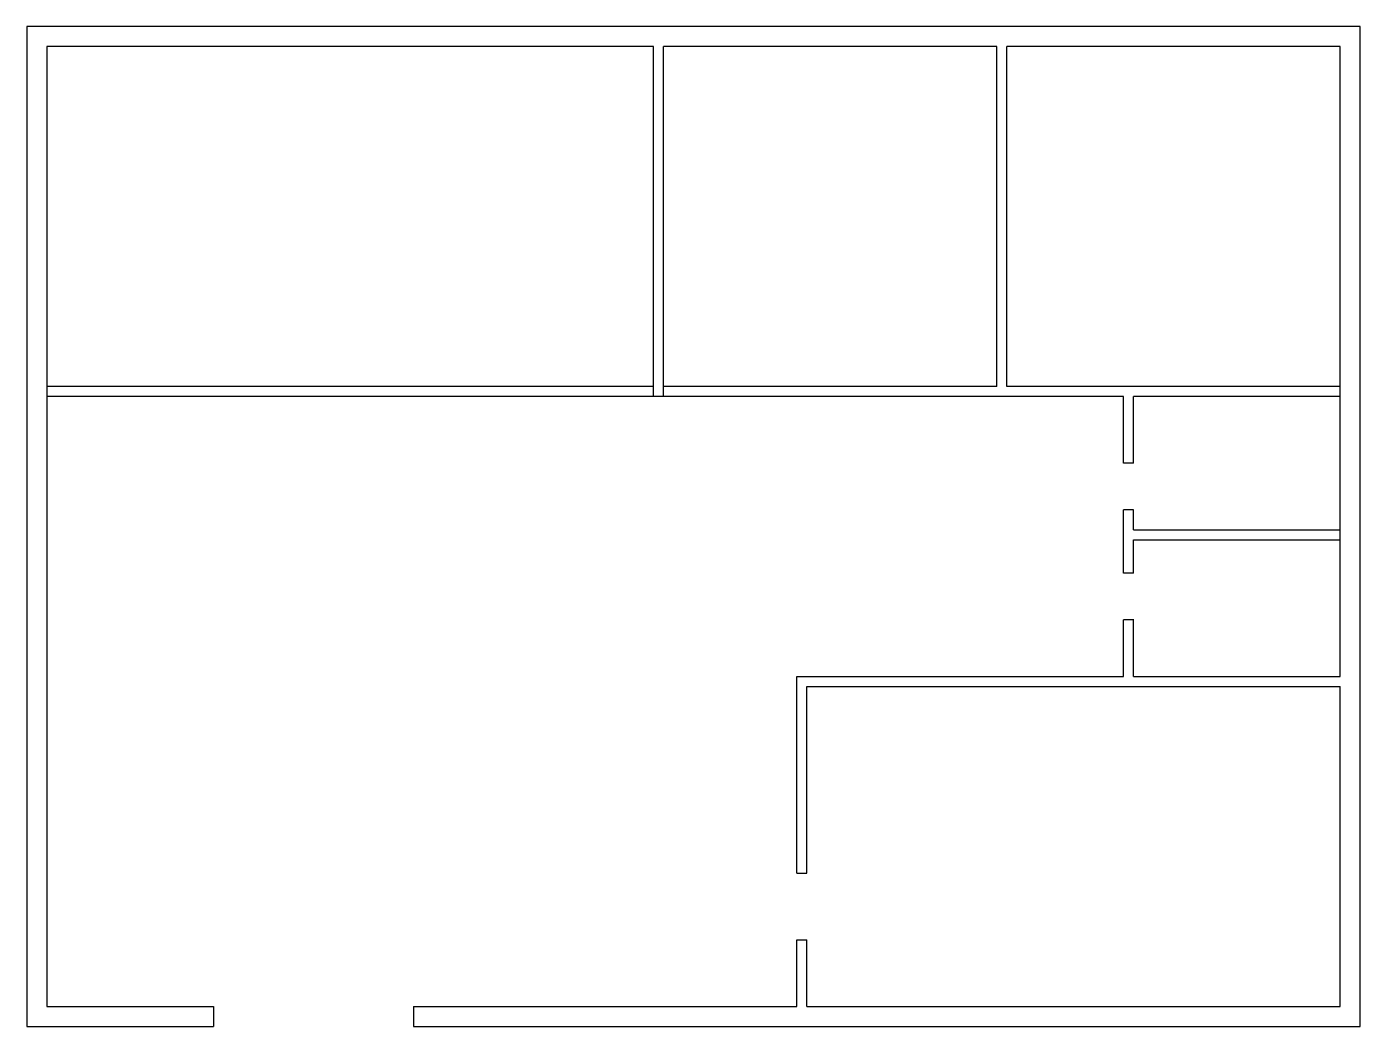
# Model space of a CAD drawing. Header units: millimetres. Extents: x 20 to 220, y 20 to 170.
import ezdxf

# ---------------------------------------------------------------- set-up
doc = ezdxf.new("R2010")
doc.units = ezdxf.units.MM
doc.layers.add('Paredes', color=7, linetype='Continuous')

msp = doc.modelspace()

# ---------------------------------------------------------------- linework, layer by layer
at = {"layer": 'Paredes'}
for p, q in [((220, 170), (20, 170)), ((20, 170), (20, 20)), ((220, 20), (220, 170)), ((23, 167), (23, 23)), ((114, 167), (23, 167)), ((114, 114.5), (114, 167)), ((115.5, 114.5), (115.5, 167)), ((165.5, 167), (115.5, 167)), ((165.5, 116), (165.5, 167)), ((217, 167), (167, 167)), ((167, 116), (167, 167)), ((217, 72.5), (217, 167)), ((114, 116), (23, 116)), ((165.5, 116), (115.5, 116)), ((217, 116), (167, 116)), ((184.5, 114.5), (23, 114.5)), ((184.5, 104.5), (184.5, 114.5)), ((217, 114.5), (186, 114.5)), ((186, 104.5), (186, 114.5)), ((186, 104.5), (184.5, 104.5)), ((186, 97.5), (184.5, 97.5)), ((184.5, 88), (184.5, 97.5)), ((186, 94.5), (186, 97.5)), ((186, 94.5), (217, 94.5)), ((186, 93), (217, 93)), ((186, 88), (186, 93)), ((186, 88), (184.5, 88)), ((184.5, 72.5), (184.5, 81)), ((186.01, 81), (184.5, 81)), ((186, 72.5), (186, 81)), ((135.5, 72.5), (184.5, 72.5)), ((135.5, 43), (135.5, 72.5)), ((186, 72.5), (217, 72.5)), ((137, 71), (217, 71)), ((137, 43), (137, 71)), ((217, 23), (217, 71)), ((135.5, 43), (137, 43)), ((135.5, 23), (135.5, 33)), ((135.5, 33), (137, 33)), ((137, 23), (137, 33)), ((23, 23), (48, 23)), ((48, 23), (48, 20)), ((78, 23), (78, 20)), ((78, 23), (135.5, 23)), ((137, 23), (217, 23)), ((20, 20), (48, 20)), ((78, 20), (220, 20))]:
    msp.add_line(p, q, dxfattribs=at)

doc.saveas('drawing.dxf')
